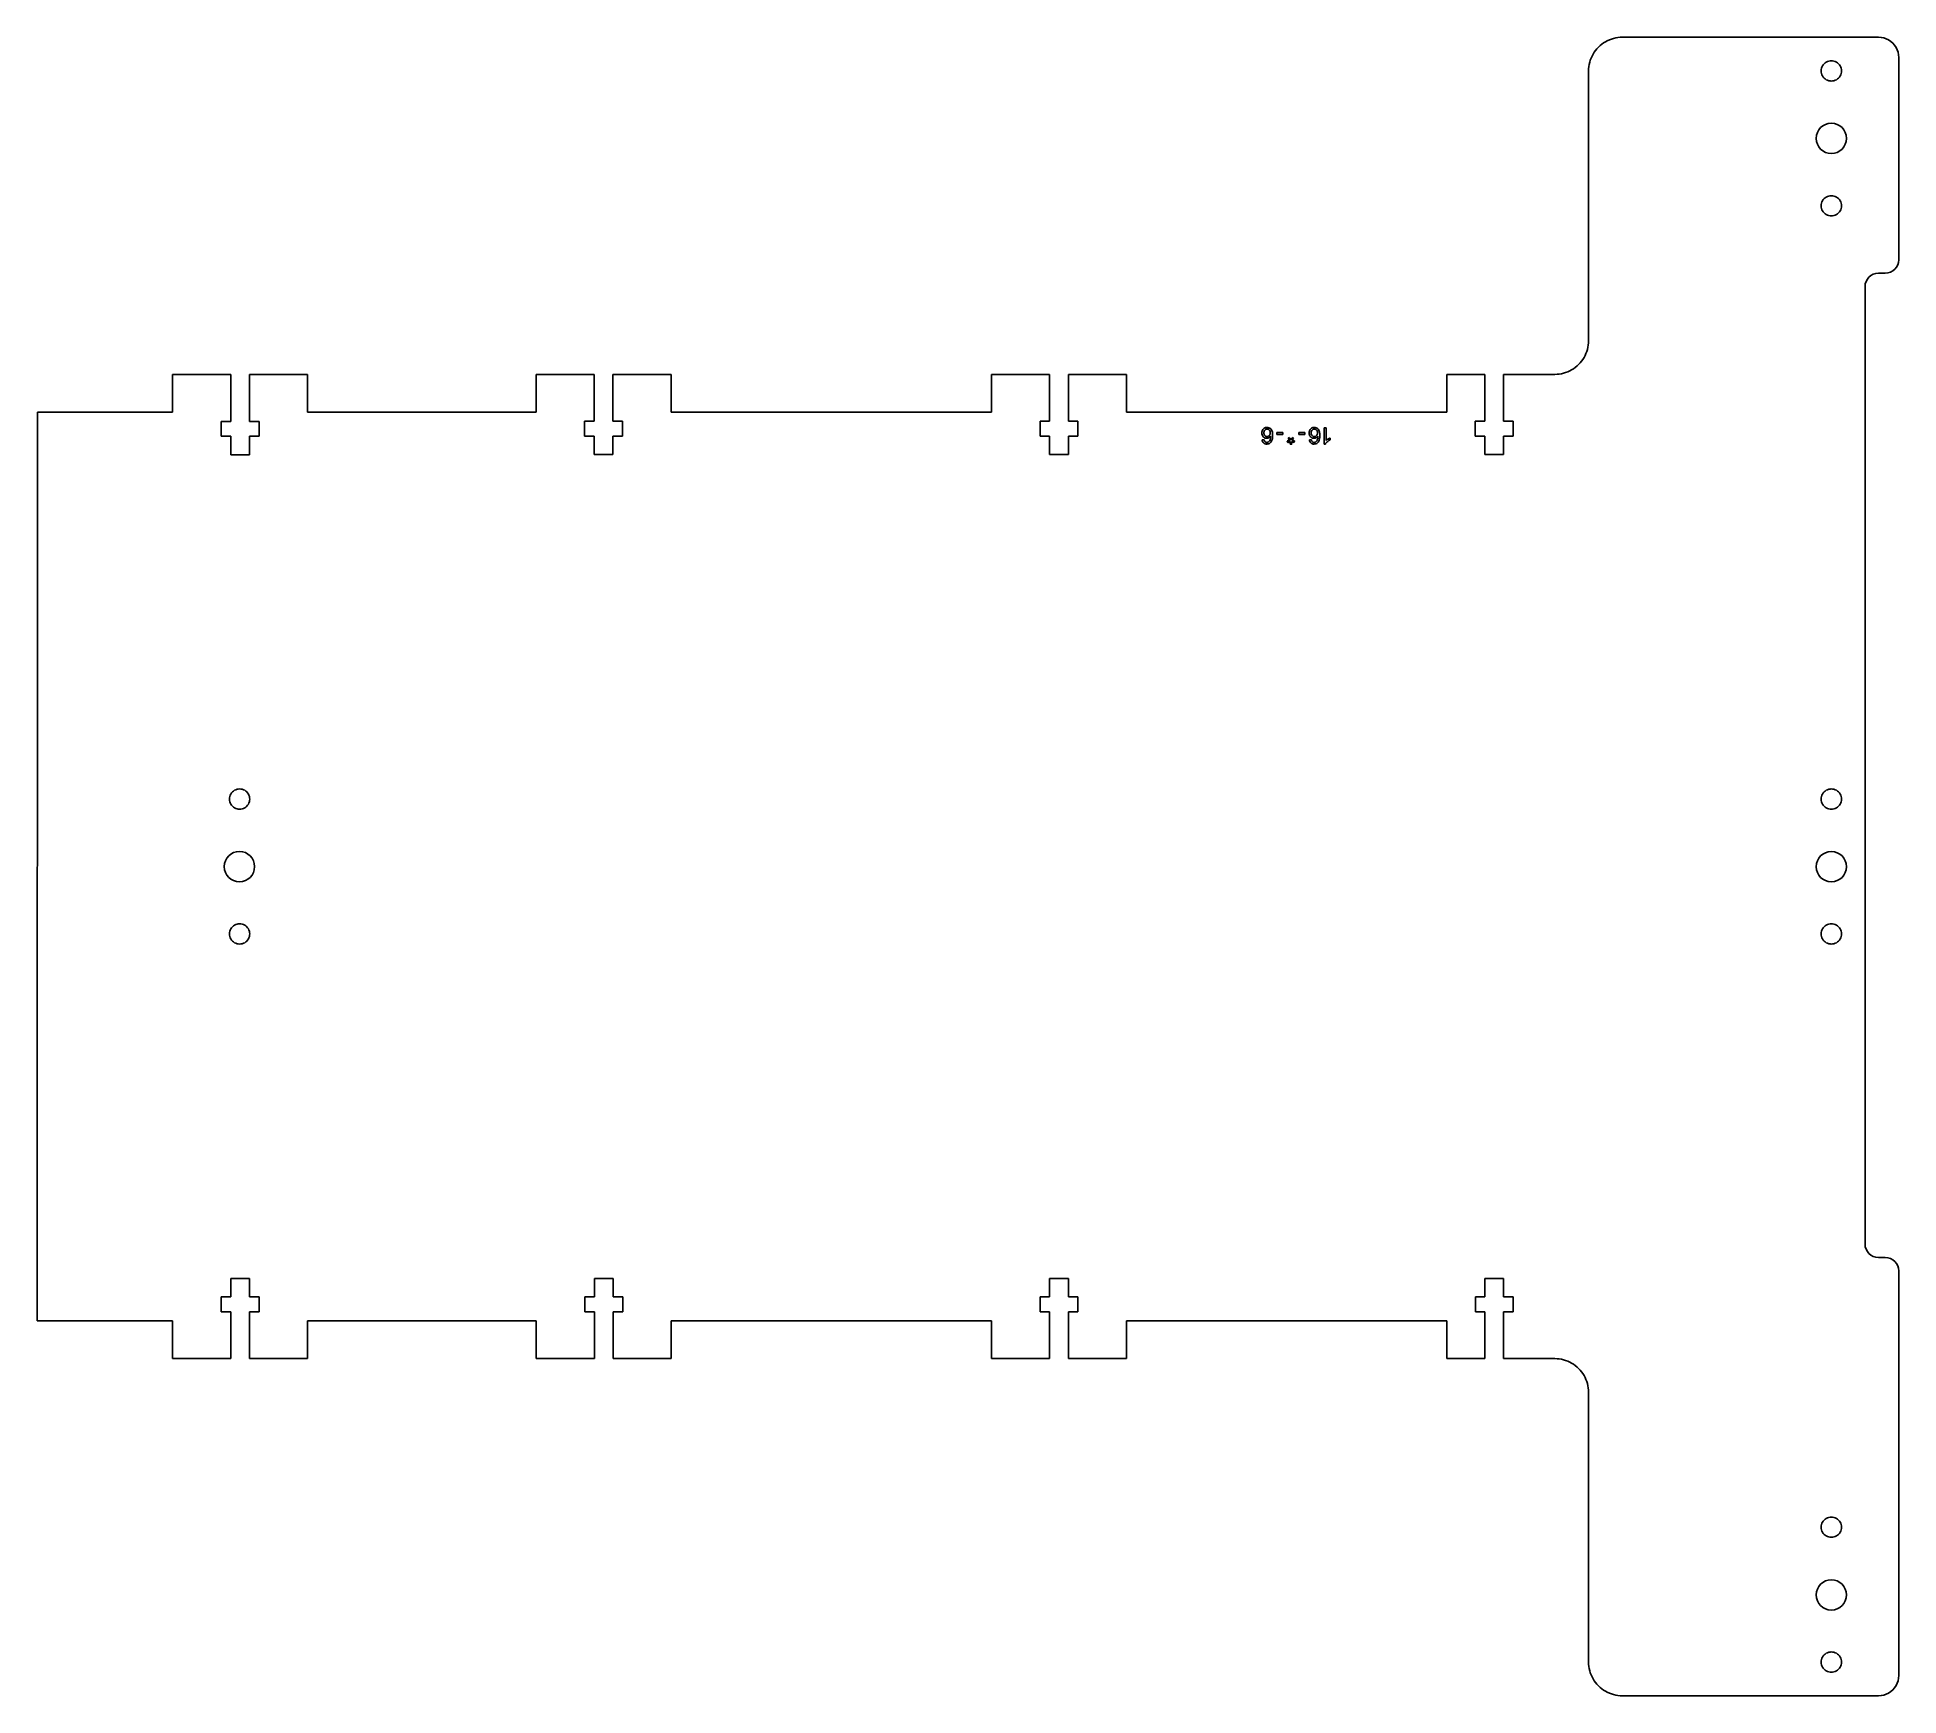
# Model space of a CAD drawing. Extents: x 390 to 666, y 289 to 535.
import ezdxf

# ---------------------------------------------------------------- set-up
doc = ezdxf.new("R2010")
doc.units = 0
doc.header["$MEASUREMENT"] = 0
doc.layers.get('0').update_dxf_attribs({"linetype": 'CONTINUOUS'})

msp = doc.modelspace()

# ---------------------------------------------------------------- linework, layer by layer
at = {"color": 7}
for p, q in [((662.86087, 535.124387), (624.86087, 535.124387)), ((619.86087, 530.124387), (619.86087, 490.124387)), ((665.86087, 502.124387), (665.86087, 532.124387)), ((663.86087, 500.124387), (662.86087, 500.124387)), ((660.86087, 356.149147), (660.86087, 498.124387)), ((418.532859, 485.12306), (409.916276, 485.12306)), ((409.916276, 485.12306), (409.916276, 479.522276)), ((418.532859, 478.158155), (418.532859, 485.12306)), ((429.916298, 485.122637), (421.333914, 485.122355)), ((421.333914, 485.122355), (421.333914, 478.157449)), ((429.916298, 479.522276), (429.916298, 485.122637)), ((472.416814, 485.124754), (463.834465, 485.124754)), ((463.834465, 485.124754), (463.834465, 479.522276)), ((472.416814, 478.159142), (472.416814, 485.124754)), ((483.834487, 485.124387), (475.217531, 485.124387)), ((475.217531, 485.124387), (475.217531, 478.159142)), ((483.834487, 479.522276), (483.834487, 485.124387)), ((539.946982, 485.124387), (531.348009, 485.124387)), ((531.348009, 485.124387), (531.348009, 479.522276)), ((539.946982, 478.159142), (539.946982, 485.124387)), ((551.347348, 485.124387), (542.74767, 485.124387)), ((542.74767, 485.124387), (542.74767, 478.159142)), ((551.347348, 479.522276), (551.347348, 485.124387)), ((604.477093, 485.124387), (598.860504, 485.124387)), ((598.860504, 485.124387), (598.860504, 479.522276)), ((604.477093, 478.159142), (604.477093, 485.124387)), ((614.86087, 485.124387), (607.277781, 485.124387)), ((607.277781, 485.124387), (607.277781, 478.159142)), ((389.866565, 479.522276), (389.847601, 344.748803)), ((409.916276, 479.522276), (389.866565, 479.522276)), ((417.133742, 475.958232), (417.133742, 478.158155)), ((417.133742, 478.158155), (418.532859, 478.158155)), ((421.333914, 478.157449), (422.734103, 478.157449)), ((422.734103, 478.157449), (422.734103, 475.957527)), ((463.834465, 479.522276), (429.916298, 479.522276)), ((471.016653, 475.958515), (471.016653, 478.159142)), ((471.016653, 478.159142), (472.416814, 478.159142)), ((475.217531, 478.159142), (476.617015, 478.159142)), ((476.617015, 478.159142), (476.617015, 475.958515)), ((531.348009, 479.522276), (483.834487, 479.522276)), ((538.547498, 475.958515), (538.547498, 478.159142)), ((538.547498, 478.159142), (539.946982, 478.159142)), ((542.74767, 478.159142), (544.147126, 478.159142)), ((544.147126, 478.159142), (544.147126, 475.958515)), ((598.860504, 479.522276), (551.347348, 479.522276)), ((603.077609, 475.958515), (603.077609, 478.159142)), ((603.077609, 478.159142), (604.477093, 478.159142)), ((607.277781, 478.159142), (608.67797, 478.159142)), ((608.67797, 478.159142), (608.67797, 475.958515)), ((418.532859, 475.958232), (417.133742, 475.958232)), ((418.532859, 473.214694), (418.532859, 475.958232)), ((422.734103, 475.957527), (421.333914, 475.957527)), ((421.333914, 475.957527), (421.333914, 473.214694)), ((472.416814, 475.958515), (471.016653, 475.958515)), ((472.416814, 473.216387), (472.416814, 475.958515)), ((476.617015, 475.958515), (475.217531, 475.958515)), ((475.217531, 475.958515), (475.217531, 473.216387)), ((539.946982, 475.958515), (538.547498, 475.958515)), ((539.946982, 473.216387), (539.946982, 475.958515)), ((544.147126, 475.958515), (542.74767, 475.958515)), ((542.74767, 475.958515), (542.74767, 473.216387)), ((604.477093, 475.958515), (603.077609, 475.958515)), ((604.477093, 473.216387), (604.477093, 475.958515)), ((608.67797, 475.958515), (607.277781, 475.958515)), ((607.277781, 475.958515), (607.277781, 473.216387)), ((421.333914, 473.214694), (418.532859, 473.214694)), ((475.217531, 473.216387), (472.416814, 473.216387)), ((542.74767, 473.216387), (539.946982, 473.216387)), ((607.277781, 473.216387), (604.477093, 473.216387)), ((662.86087, 354.149147), (663.86087, 354.149147)), ((418.532859, 348.312847), (418.532859, 351.056385)), ((418.532859, 351.056385), (421.333914, 351.056385)), ((421.333914, 351.056385), (421.333914, 348.313552)), ((472.451415, 348.312847), (472.451415, 351.056385)), ((472.451415, 351.056385), (475.25247, 351.056385)), ((475.25247, 351.056385), (475.25247, 348.313552)), ((539.946982, 348.314314), (539.946982, 351.05647)), ((539.946982, 351.05647), (542.747698, 351.05647)), ((542.747698, 351.05647), (542.747698, 348.314314)), ((604.477798, 348.314314), (604.477798, 351.05647)), ((604.477798, 351.05647), (607.278487, 351.05647)), ((607.278487, 351.05647), (607.278487, 348.314314)), ((665.86087, 292.149147), (665.86087, 352.149147)), ((417.133742, 346.112924), (417.133742, 348.312847)), ((417.133742, 348.312847), (418.532859, 348.312847)), ((421.333914, 348.313552), (422.734103, 348.313552)), ((422.734103, 348.313552), (422.734103, 346.11363)), ((471.052298, 346.112924), (471.052298, 348.312847)), ((471.052298, 348.312847), (472.451415, 348.312847)), ((475.25247, 348.313552), (476.652659, 348.313552)), ((476.652659, 348.313552), (476.652659, 346.11363)), ((538.547526, 346.113686), (538.547526, 348.314314)), ((538.547526, 348.314314), (539.946982, 348.314314)), ((542.747698, 348.314314), (544.147154, 348.314314)), ((544.147154, 348.314314), (544.147154, 346.113686)), ((603.078343, 346.113686), (603.078343, 348.314314)), ((603.078343, 348.314314), (604.477798, 348.314314)), ((607.278487, 348.314314), (608.678676, 348.314314)), ((608.678676, 348.314314), (608.678676, 346.113686)), ((418.532859, 346.112924), (417.133742, 346.112924)), ((418.532859, 339.148019), (418.532859, 346.112924)), ((422.734103, 346.11363), (421.333914, 346.11363)), ((421.333914, 346.11363), (421.333914, 339.148724)), ((472.451415, 346.112924), (471.052298, 346.112924)), ((472.451415, 339.148019), (472.451415, 346.112924)), ((476.652659, 346.11363), (475.25247, 346.11363)), ((475.25247, 346.11363), (475.25247, 339.148724)), ((539.946982, 346.113686), (538.547526, 346.113686)), ((539.946982, 339.149147), (539.946982, 346.113686)), ((544.147154, 346.113686), (542.747698, 346.113686)), ((542.747698, 346.113686), (542.747698, 339.149147)), ((604.477798, 346.113686), (603.078343, 346.113686)), ((604.477798, 339.149147), (604.477798, 346.113686)), ((608.678676, 346.113686), (607.278487, 346.113686)), ((607.278487, 346.113686), (607.278487, 339.149147)), ((389.847601, 344.748803), (409.916276, 344.748803)), ((409.916276, 344.748803), (409.916276, 339.148019)), ((429.916298, 339.148442), (429.916298, 344.748803)), ((429.916298, 344.748803), (463.834832, 344.748803)), ((463.834832, 344.748803), (463.834832, 339.148019)), ((483.834854, 339.148442), (483.834854, 344.748803)), ((483.834854, 344.748803), (531.348009, 344.748803)), ((531.348009, 344.748803), (531.348009, 339.149147)), ((551.347348, 339.149147), (551.347348, 344.748803)), ((551.347348, 344.748803), (598.86087, 344.748803)), ((598.86087, 344.748803), (598.86087, 339.149147)), ((409.916276, 339.148019), (418.532859, 339.148019)), ((421.333914, 339.148724), (429.916298, 339.148442)), ((463.834832, 339.148019), (472.451415, 339.148019)), ((475.25247, 339.148724), (483.834854, 339.148442)), ((531.348009, 339.149147), (539.946982, 339.149147)), ((542.747698, 339.149147), (551.347348, 339.149147)), ((598.86087, 339.149147), (604.477798, 339.149147)), ((607.278487, 339.149147), (614.86087, 339.149147)), ((619.86087, 334.149147), (619.86087, 294.149147)), ((624.86087, 289.149147), (662.86087, 289.149147))]:
    msp.add_line(p, q, dxfattribs=at)
at = {"color": 3}
for p, q in [((571.42637, 476.434162), (571.43005, 476.523332)), ((571.434907, 476.29932), (571.42637, 476.434162)), ((571.43005, 476.523332), (571.441332, 476.609969)), ((571.460276, 476.175338), (571.434907, 476.29932)), ((571.441332, 476.609969), (571.460578, 476.694252)), ((571.502116, 476.062216), (571.460276, 476.175338)), ((571.460578, 476.694252), (571.48815, 476.776364)), ((571.464077, 475.393438), (571.758195, 475.416062)), ((571.485374, 475.285293), (571.464077, 475.393438)), ((571.517712, 475.187103), (571.485374, 475.285293)), ((571.48815, 476.776364), (571.524409, 476.856485)), ((571.560065, 475.959954), (571.502116, 476.062216)), ((571.561272, 475.098868), (571.517712, 475.187103)), ((571.524409, 476.856485), (571.566008, 476.93018)), ((571.633761, 475.868551), (571.560065, 475.959954)), ((571.616234, 475.020587), (571.561272, 475.098868)), ((571.566008, 476.93018), (571.613761, 476.997179)), ((571.613761, 476.997179), (571.667486, 477.057118)), ((571.68278, 474.952262), (571.616234, 475.020587)), ((571.722509, 475.789335), (571.633761, 475.868551)), ((571.667486, 477.057118), (571.727003, 477.109637)), ((571.761091, 474.893408), (571.68278, 474.952262)), ((571.817049, 475.728038), (571.722509, 475.789335)), ((571.727003, 477.109637), (571.792132, 477.154373)), ((571.73723, 476.549215), (571.7318, 476.449245)), ((571.7318, 476.449245), (571.736837, 476.35377)), ((571.736837, 476.35377), (571.752192, 476.26644)), ((571.753519, 476.640859), (571.73723, 476.549215)), ((571.752192, 476.26644), (571.778225, 476.187254)), ((571.780669, 476.723996), (571.753519, 476.640859)), ((571.758195, 475.416062), (571.775389, 475.351417)), ((571.846822, 474.847948), (571.761091, 474.893408)), ((571.775389, 475.351417), (571.795299, 475.293468)), ((571.778225, 476.187254), (571.815299, 476.116213)), ((571.818678, 476.798446), (571.780669, 476.723996)), ((571.792132, 477.154373), (571.862237, 477.191417)), ((571.795299, 475.293468), (571.817923, 475.242578)), ((571.815299, 476.116213), (571.863776, 476.053317)), ((571.917742, 475.684479), (571.817049, 475.728038)), ((571.817923, 475.242578), (571.843263, 475.199109)), ((571.867546, 476.864026), (571.818678, 476.798446)), ((571.843263, 475.199109), (571.871317, 475.163423)), ((571.940156, 474.8157), (571.846822, 474.847948)), ((571.862237, 477.191417), (571.936687, 477.220859)), ((571.863776, 476.053317), (571.918949, 476.002216)), ((571.923685, 476.918808), (571.867546, 476.864026)), ((571.871317, 475.163423), (571.921121, 475.118234)), ((572.024952, 475.658476), (571.917742, 475.684479)), ((571.918949, 476.002216), (571.980276, 475.962156)), ((571.921121, 475.118234), (571.975631, 475.082458)), ((571.983625, 476.9611), (571.923685, 476.918808)), ((571.936687, 477.220859), (572.015299, 477.242337)), ((572.041272, 474.796485), (571.940156, 474.8157)), ((571.975631, 475.082458), (572.035027, 475.056455)), ((571.980276, 475.962156), (572.047577, 475.933317)), ((572.047546, 476.991085), (571.983625, 476.9611)), ((572.015299, 477.242337), (572.097893, 477.255489)), ((572.13904, 475.649848), (572.024952, 475.658476)), ((572.035027, 475.056455), (572.099492, 475.040587)), ((572.150352, 474.79012), (572.041272, 474.796485)), ((572.115631, 477.008943), (572.047546, 476.991085)), ((572.047577, 475.933317), (572.120669, 475.915881)), ((572.097893, 477.255489), (572.184288, 477.259954)), ((572.099492, 475.040587), (572.169205, 475.035218)), ((572.188059, 477.014856), (572.115631, 477.008943)), ((572.120669, 475.915881), (572.199371, 475.910029)), ((572.20643, 475.653016), (572.13904, 475.649848)), ((572.297863, 474.801372), (572.150352, 474.79012)), ((572.169205, 475.035218), (572.224439, 475.038385)), ((572.184288, 477.259954), (572.325948, 477.249094)), ((572.241453, 477.011749), (572.188059, 477.014856)), ((572.199371, 475.910029), (572.278135, 475.915519)), ((572.272735, 475.662518), (572.20643, 475.653016)), ((572.224439, 475.038385), (572.277139, 475.047887)), ((572.293037, 477.002669), (572.241453, 477.011749)), ((572.337773, 475.678355), (572.272735, 475.662518)), ((572.277139, 475.047887), (572.327486, 475.063725)), ((572.278135, 475.915519), (572.351649, 475.932231)), ((572.34281, 476.987978), (572.293037, 477.002669)), ((572.432705, 474.834886), (572.297863, 474.801372)), ((572.325948, 477.249094), (572.456928, 477.216515)), ((572.327486, 475.063725), (572.375661, 475.085897)), ((572.401362, 475.700527), (572.337773, 475.678355)), ((572.390774, 476.968038), (572.34281, 476.987978)), ((572.351649, 475.932231), (572.420095, 475.960527)), ((572.375661, 475.085897), (572.421845, 475.114403)), ((572.436928, 476.943212), (572.390774, 476.968038)), ((572.463323, 475.729034), (572.401362, 475.700527)), ((572.420095, 475.960527), (572.483655, 476.000768)), ((572.421845, 475.114403), (572.474304, 475.158777)), ((572.554877, 474.890301), (572.432705, 474.834886)), ((572.480367, 476.909275), (572.436928, 476.943212)), ((572.456928, 477.216515), (572.577411, 477.162216)), ((572.524801, 475.764268), (572.463323, 475.729034)), ((572.474304, 475.158777), (572.522961, 475.210572)), ((572.520186, 476.870814), (572.480367, 476.909275)), ((572.483655, 476.000768), (572.542509, 476.053317)), ((572.556385, 476.827827), (572.520186, 476.870814)), ((572.522961, 475.210572), (572.567637, 475.269969)), ((572.582297, 475.806379), (572.524801, 475.764268)), ((572.542509, 476.053317), (572.59177, 476.115369)), ((572.664379, 474.967254), (572.554877, 474.890301)), ((572.588964, 476.780316), (572.556385, 476.827827)), ((572.567637, 475.269969), (572.60815, 475.337148)), ((572.577411, 477.162216), (572.687577, 477.086198)), ((572.63545, 475.855007), (572.582297, 475.806379)), ((572.617923, 476.72828), (572.588964, 476.780316)), ((572.59177, 476.115369), (572.630714, 476.184117)), ((572.60815, 475.337148), (572.644319, 475.412292)), ((572.641966, 476.671266), (572.617923, 476.72828)), ((572.630714, 476.184117), (572.658979, 476.259924)), ((572.683896, 475.909788), (572.63545, 475.855007)), ((572.660035, 476.613348), (572.641966, 476.671266)), ((572.644319, 475.412292), (572.672856, 475.496394)), ((572.658979, 476.259924), (572.676204, 476.343151)), ((572.672494, 476.554524), (572.660035, 476.613348)), ((572.761212, 475.065384), (572.664379, 474.967254)), ((572.679703, 476.494795), (572.672494, 476.554524)), ((572.672856, 475.496394), (572.695239, 475.594614)), ((572.676204, 476.343151), (572.682026, 476.434162)), ((572.682026, 476.434162), (572.679703, 476.494795)), ((572.727275, 475.970361), (572.683896, 475.909788)), ((572.687577, 477.086198), (572.787607, 476.988461)), ((572.695239, 475.594614), (572.711649, 475.70659)), ((572.711649, 475.70659), (572.722267, 475.83196)), ((572.722267, 475.83196), (572.727275, 475.970361)), ((572.854877, 475.209305), (572.761212, 475.065384)), ((572.787607, 476.988461), (572.871287, 476.865414)), ((572.927727, 475.383272), (572.854877, 475.209305)), ((572.871287, 476.865414), (572.936687, 476.713589)), ((572.979764, 475.587465), (572.927727, 475.383272)), ((572.936687, 476.713589), (572.983625, 476.533167)), ((573.010985, 475.822065), (572.979764, 475.587465)), ((572.983625, 476.533167), (573.01192, 476.324328)), ((573.021392, 476.087254), (573.010985, 475.822065)), ((573.01192, 476.324328), (573.021392, 476.087254)), ((573.646392, 476.196605), (573.646392, 476.494494)), ((573.646392, 476.494494), (574.558911, 476.494494)), ((574.558911, 476.196605), (573.646392, 476.196605)), ((574.558911, 476.494494), (574.558911, 476.196605)), ((575.183911, 475.242608), (575.265751, 475.267948)), ((575.259326, 475.008823), (575.183911, 475.242608)), ((575.345329, 475.038687), (575.259326, 475.008823)), ((575.265751, 475.267948), (575.348135, 475.289667)), ((575.312116, 475.646078), (575.508195, 475.785595)), ((575.381347, 475.561402), (575.312116, 475.646078)), ((575.426988, 475.069456), (575.345329, 475.038687)), ((575.348135, 475.289667), (575.430699, 475.307767)), ((575.444243, 475.488129), (575.381347, 475.561402)), ((575.504485, 475.10113), (575.426988, 475.069456)), ((575.430699, 475.307767), (575.513082, 475.322246)), ((575.500804, 475.425897), (575.444243, 475.488129)), ((575.551031, 475.374343), (575.500804, 475.425897)), ((575.577999, 475.133709), (575.504485, 475.10113)), ((575.508195, 475.785595), (575.546204, 475.731357)), ((575.513082, 475.322246), (575.594922, 475.333106)), ((575.546204, 475.731357), (575.587833, 475.66843)), ((575.594922, 475.333106), (575.551031, 475.374343)), ((575.647712, 475.167194), (575.577999, 475.133709)), ((575.587833, 475.66843), (575.633082, 475.597179)), ((575.610005, 474.759954), (575.611754, 474.826922)), ((575.847561, 474.759954), (575.610005, 474.759954)), ((575.611754, 474.826922), (575.616762, 474.90113)), ((575.616762, 474.90113), (575.624665, 474.982578)), ((575.624665, 474.982578), (575.635103, 475.071266)), ((575.633082, 475.597179), (575.681951, 475.517963)), ((575.635103, 475.071266), (575.647712, 475.167194)), ((575.681951, 475.517963), (575.734439, 475.431145)), ((575.734439, 475.431145), (575.781015, 475.519411)), ((575.781015, 475.519411), (575.825601, 475.598808)), ((575.868436, 475.139139), (575.813625, 475.167194)), ((575.813625, 475.167194), (575.825842, 475.056786)), ((575.825601, 475.598808), (575.868014, 475.669516)), ((575.825842, 475.056786), (575.835344, 474.960859)), ((575.835344, 474.960859), (575.842132, 474.879411)), ((575.842132, 474.879411), (575.846204, 474.812443)), ((575.846204, 474.812443), (575.847561, 474.759954)), ((575.904454, 475.371085), (575.866415, 475.333106)), ((575.866415, 475.333106), (575.949643, 475.318627)), ((575.868014, 475.669516), (575.908074, 475.731719)), ((575.933564, 475.109275), (575.868436, 475.139139)), ((575.950819, 475.421553), (575.904454, 475.371085)), ((575.908074, 475.731719), (575.945601, 475.785595)), ((576.009371, 475.077601), (575.933564, 475.109275)), ((575.945601, 475.785595), (576.141679, 475.646078)), ((575.949643, 475.318627), (576.031785, 475.302337)), ((576.005691, 475.484328), (575.950819, 475.421553)), ((576.069251, 475.55923), (576.005691, 475.484328)), ((576.096219, 475.044117), (576.009371, 475.077601)), ((576.031785, 475.302337), (576.112659, 475.284237)), ((576.141679, 475.646078), (576.069251, 475.55923)), ((576.194469, 475.008823), (576.096219, 475.044117)), ((576.112659, 475.284237), (576.192086, 475.264328)), ((576.192086, 475.264328), (576.269884, 475.242608)), ((576.269884, 475.242608), (576.194469, 475.008823)), ((576.894884, 476.196605), (576.894884, 476.494494)), ((576.894884, 476.494494), (577.807403, 476.494494)), ((577.807403, 476.196605), (576.894884, 476.196605)), ((577.807403, 476.494494), (577.807403, 476.196605)), ((578.432403, 476.434162), (578.436083, 476.523332)), ((578.44094, 476.29932), (578.432403, 476.434162)), ((578.436083, 476.523332), (578.447365, 476.609969)), ((578.46631, 476.175338), (578.44094, 476.29932)), ((578.447365, 476.609969), (578.466611, 476.694252)), ((578.50815, 476.062216), (578.46631, 476.175338)), ((578.466611, 476.694252), (578.494183, 476.776364)), ((578.47011, 475.393438), (578.764228, 475.416062)), ((578.491408, 475.285293), (578.47011, 475.393438)), ((578.523745, 475.187103), (578.491408, 475.285293)), ((578.494183, 476.776364), (578.530442, 476.856485)), ((578.566098, 475.959954), (578.50815, 476.062216)), ((578.567305, 475.098868), (578.523745, 475.187103)), ((578.530442, 476.856485), (578.572041, 476.93018)), ((578.639794, 475.868551), (578.566098, 475.959954)), ((578.622267, 475.020587), (578.567305, 475.098868)), ((578.572041, 476.93018), (578.619794, 476.997179)), ((578.619794, 476.997179), (578.673519, 477.057118)), ((578.688813, 474.952262), (578.622267, 475.020587)), ((578.728542, 475.789335), (578.639794, 475.868551)), ((578.673519, 477.057118), (578.733037, 477.109637)), ((578.767124, 474.893408), (578.688813, 474.952262)), ((578.823082, 475.728038), (578.728542, 475.789335)), ((578.733037, 477.109637), (578.798165, 477.154373)), ((578.743263, 476.549215), (578.737833, 476.449245)), ((578.737833, 476.449245), (578.742871, 476.35377)), ((578.742871, 476.35377), (578.758225, 476.26644)), ((578.759552, 476.640859), (578.743263, 476.549215)), ((578.758225, 476.26644), (578.784258, 476.187254)), ((578.786702, 476.723996), (578.759552, 476.640859)), ((578.764228, 475.416062), (578.781423, 475.351417)), ((578.852856, 474.847948), (578.767124, 474.893408)), ((578.781423, 475.351417), (578.801332, 475.293468)), ((578.784258, 476.187254), (578.821332, 476.116213)), ((578.824711, 476.798446), (578.786702, 476.723996)), ((578.798165, 477.154373), (578.86827, 477.191417)), ((578.801332, 475.293468), (578.823957, 475.242578)), ((578.821332, 476.116213), (578.869809, 476.053317)), ((578.923776, 475.684479), (578.823082, 475.728038)), ((578.823957, 475.242578), (578.849296, 475.199109)), ((578.87358, 476.864026), (578.824711, 476.798446)), ((578.849296, 475.199109), (578.87735, 475.163423)), ((578.946189, 474.8157), (578.852856, 474.847948)), ((578.86827, 477.191417), (578.94272, 477.220859)), ((578.869809, 476.053317), (578.924982, 476.002216)), ((578.929718, 476.918808), (578.87358, 476.864026)), ((578.87735, 475.163423), (578.927154, 475.118234)), ((579.030985, 475.658476), (578.923776, 475.684479)), ((578.924982, 476.002216), (578.98631, 475.962156)), ((578.927154, 475.118234), (578.981664, 475.082458)), ((578.989658, 476.9611), (578.929718, 476.918808)), ((578.94272, 477.220859), (579.021332, 477.242337)), ((579.047305, 474.796485), (578.946189, 474.8157)), ((578.981664, 475.082458), (579.041061, 475.056455)), ((578.98631, 475.962156), (579.05361, 475.933317)), ((579.05358, 476.991085), (578.989658, 476.9611)), ((579.021332, 477.242337), (579.103926, 477.255489)), ((579.145073, 475.649848), (579.030985, 475.658476)), ((579.041061, 475.056455), (579.105525, 475.040587)), ((579.156385, 474.79012), (579.047305, 474.796485)), ((579.121664, 477.008943), (579.05358, 476.991085)), ((579.05361, 475.933317), (579.126702, 475.915881)), ((579.103926, 477.255489), (579.190322, 477.259954)), ((579.105525, 475.040587), (579.175239, 475.035218)), ((579.194092, 477.014856), (579.121664, 477.008943)), ((579.126702, 475.915881), (579.205405, 475.910029)), ((579.212463, 475.653016), (579.145073, 475.649848)), ((579.303896, 474.801372), (579.156385, 474.79012)), ((579.175239, 475.035218), (579.230472, 475.038385)), ((579.190322, 477.259954), (579.331981, 477.249094)), ((579.247486, 477.011749), (579.194092, 477.014856)), ((579.205405, 475.910029), (579.284168, 475.915519)), ((579.278768, 475.662518), (579.212463, 475.653016)), ((579.230472, 475.038385), (579.283172, 475.047887)), ((579.29907, 477.002669), (579.247486, 477.011749)), ((579.343806, 475.678355), (579.278768, 475.662518)), ((579.283172, 475.047887), (579.333519, 475.063725)), ((579.284168, 475.915519), (579.357682, 475.932231)), ((579.348843, 476.987978), (579.29907, 477.002669)), ((579.438738, 474.834886), (579.303896, 474.801372)), ((579.331981, 477.249094), (579.462961, 477.216515)), ((579.333519, 475.063725), (579.381694, 475.085897)), ((579.407396, 475.700527), (579.343806, 475.678355)), ((579.396807, 476.968038), (579.348843, 476.987978)), ((579.357682, 475.932231), (579.426129, 475.960527)), ((579.381694, 475.085897), (579.427878, 475.114403)), ((579.442961, 476.943212), (579.396807, 476.968038)), ((579.469356, 475.729034), (579.407396, 475.700527)), ((579.426129, 475.960527), (579.489688, 476.000768)), ((579.427878, 475.114403), (579.480337, 475.158777)), ((579.56091, 474.890301), (579.438738, 474.834886)), ((579.4864, 476.909275), (579.442961, 476.943212)), ((579.462961, 477.216515), (579.583444, 477.162216)), ((579.530834, 475.764268), (579.469356, 475.729034)), ((579.480337, 475.158777), (579.528994, 475.210572)), ((579.526219, 476.870814), (579.4864, 476.909275)), ((579.489688, 476.000768), (579.548542, 476.053317)), ((579.562418, 476.827827), (579.526219, 476.870814)), ((579.528994, 475.210572), (579.57367, 475.269969)), ((579.588331, 475.806379), (579.530834, 475.764268)), ((579.548542, 476.053317), (579.597803, 476.115369)), ((579.670412, 474.967254), (579.56091, 474.890301)), ((579.594997, 476.780316), (579.562418, 476.827827)), ((579.57367, 475.269969), (579.614183, 475.337148)), ((579.583444, 477.162216), (579.69361, 477.086198)), ((579.641483, 475.855007), (579.588331, 475.806379)), ((579.623957, 476.72828), (579.594997, 476.780316)), ((579.597803, 476.115369), (579.636747, 476.184117)), ((579.614183, 475.337148), (579.650352, 475.412292)), ((579.647999, 476.671266), (579.623957, 476.72828)), ((579.636747, 476.184117), (579.665012, 476.259924)), ((579.689929, 475.909788), (579.641483, 475.855007)), ((579.666068, 476.613348), (579.647999, 476.671266)), ((579.650352, 475.412292), (579.678889, 475.496394)), ((579.665012, 476.259924), (579.682237, 476.343151)), ((579.678527, 476.554524), (579.666068, 476.613348)), ((579.767245, 475.065384), (579.670412, 474.967254)), ((579.685736, 476.494795), (579.678527, 476.554524)), ((579.678889, 475.496394), (579.701272, 475.594614)), ((579.682237, 476.343151), (579.688059, 476.434162)), ((579.688059, 476.434162), (579.685736, 476.494795)), ((579.733308, 475.970361), (579.689929, 475.909788)), ((579.69361, 477.086198), (579.79364, 476.988461)), ((579.701272, 475.594614), (579.717682, 475.70659)), ((579.717682, 475.70659), (579.7283, 475.83196)), ((579.7283, 475.83196), (579.733308, 475.970361)), ((579.86091, 475.209305), (579.767245, 475.065384)), ((579.79364, 476.988461), (579.87732, 476.865414)), ((579.933761, 475.383272), (579.86091, 475.209305)), ((579.87732, 476.865414), (579.94272, 476.713589)), ((579.985797, 475.587465), (579.933761, 475.383272)), ((579.94272, 476.713589), (579.989658, 476.533167)), ((580.017018, 475.822065), (579.985797, 475.587465)), ((579.989658, 476.533167), (580.017954, 476.324328)), ((580.027426, 476.087254), (580.017018, 475.822065)), ((580.017954, 476.324328), (580.027426, 476.087254)), ((580.652426, 477.218476), (580.950314, 477.218476)), ((580.652426, 474.79012), (580.652426, 477.218476)), ((580.844733, 474.79012), (580.652426, 474.79012)), ((580.88051, 474.85389), (580.844733, 474.79012)), ((580.924613, 474.918385), (580.88051, 474.85389)), ((580.977222, 474.983423), (580.924613, 474.918385)), ((580.950314, 477.218476), (580.950314, 475.325565)), ((580.950314, 475.325565), (580.994175, 475.366289)), ((581.038519, 475.048823), (580.977222, 474.983423)), ((580.994175, 475.366289), (581.04419, 475.407013)), ((581.108685, 475.114403), (581.038519, 475.048823)), ((581.04419, 475.407013), (581.100178, 475.447737)), ((581.100178, 475.447737), (581.161958, 475.488461)), ((581.185638, 475.180014), (581.108685, 475.114403)), ((581.161958, 475.488461), (581.229349, 475.529185)), ((581.267297, 475.2411), (581.185638, 475.180014)), ((581.229349, 475.529185), (581.296287, 475.568068)), ((581.353843, 475.297661), (581.267297, 475.2411)), ((581.296287, 475.568068), (581.361234, 475.603151)), ((581.445457, 475.349697), (581.353843, 475.297661)), ((581.361234, 475.603151), (581.424009, 475.634252)), ((581.424009, 475.634252), (581.484432, 475.661191)), ((581.54232, 475.397209), (581.445457, 475.349697)), ((581.484432, 475.661191), (581.54232, 475.683785)), ((581.54232, 475.683785), (581.54232, 475.397209))]:
    msp.add_line(p, q, dxfattribs=at)
for centre in [(655.86087, 520.126468), (419.830801, 412.120515), (655.86087, 412.109905), (655.86087, 304.105111)]:
    msp.add_circle(centre, 2.25)
at = {"color": 7}
for centre, start, end in [((662.86087, 498.124387), 90, 180), ((663.86087, 502.124387), 270, 0), ((662.86087, 356.149147), 180, 270), ((663.86087, 352.149147), 0, 90)]:
    msp.add_arc(centre, 2, start, end, dxfattribs=at)
for points in [[(622.36087, 534.454514), (621.604467, 534.018906), (620.96635, 533.380789), (620.530743, 532.624387)], [(624.86087, 535.124387), (623.988002, 535.125341), (623.116318, 534.891774), (622.36087, 534.454514)], [(664.36087, 534.722463), (663.907601, 534.984819), (663.38459, 535.124959), (662.86087, 535.124387)], [(665.458946, 533.624387), (665.197581, 534.078228), (664.814711, 534.461099), (664.36087, 534.722463)], [(665.86087, 532.124387), (665.861442, 532.648108), (665.721302, 533.171118), (665.458946, 533.624387)], [(620.530743, 532.624387), (620.093483, 531.868939), (619.859916, 530.997254), (619.86087, 530.124387)], [(619.86087, 490.124387), (619.861823, 489.25152), (619.628256, 488.379836), (619.190997, 487.624387)], [(617.36087, 485.79426), (616.605421, 485.357001), (615.733737, 485.123433), (614.86087, 485.124387)], [(619.190997, 487.624387), (618.755389, 486.867985), (618.117272, 486.229868), (617.36087, 485.79426)], [(614.86087, 339.149147), (615.733737, 339.150101), (616.605421, 338.916534), (617.36087, 338.479274)], [(617.36087, 338.479274), (618.117272, 338.043666), (618.755389, 337.405549), (619.190997, 336.649147)], [(619.190997, 336.649147), (619.628256, 335.893699), (619.861823, 335.022014), (619.86087, 334.149147)], [(619.86087, 294.149147), (619.859916, 293.27628), (620.093483, 292.404596), (620.530743, 291.649147)], [(620.530743, 291.649147), (620.96635, 290.892745), (621.604467, 290.254628), (622.36087, 289.81902)], [(622.36087, 289.81902), (623.116318, 289.381761), (623.988002, 289.148193), (624.86087, 289.149147)], [(664.36087, 289.551071), (664.814711, 289.812436), (665.197581, 290.195306), (665.458946, 290.649147)], [(665.458946, 290.649147), (665.721302, 291.102416), (665.861442, 291.625427), (665.86087, 292.149147)], [(662.86087, 289.149147), (663.38459, 289.148575), (663.907601, 289.288715), (664.36087, 289.551071)]]:
    msp.add_open_spline(points, degree=3, dxfattribs=at)
at = {"color": 0}
for points in [[(654.561831, 530.874387), (654.430654, 530.647753), (654.360583, 530.386247), (654.36087, 530.124387)], [(654.36087, 530.124387), (654.360583, 529.862527), (654.430654, 529.601022), (654.561831, 529.374387)], [(655.11087, 531.423425), (654.883949, 531.292743), (654.692514, 531.101308), (654.561831, 530.874387)], [(655.86087, 531.624387), (655.599009, 531.624673), (655.337504, 531.554603), (655.11087, 531.423425)], [(656.61087, 531.423425), (656.384235, 531.554603), (656.12273, 531.624673), (655.86087, 531.624387)], [(657.159908, 530.874387), (657.029225, 531.101308), (656.83779, 531.292743), (656.61087, 531.423425)], [(657.36087, 530.124387), (657.361156, 530.386247), (657.291086, 530.647753), (657.159908, 530.874387)], [(657.159908, 529.374387), (657.291086, 529.601022), (657.361156, 529.862527), (657.36087, 530.124387)], [(654.561831, 529.374387), (654.692514, 529.147466), (654.883949, 528.956031), (655.11087, 528.825349)], [(655.11087, 528.825349), (655.337504, 528.694171), (655.599009, 528.624101), (655.86087, 528.624387)], [(655.86087, 528.624387), (656.12273, 528.624101), (656.384235, 528.694171), (656.61087, 528.825349)], [(656.61087, 528.825349), (656.83779, 528.956031), (657.029225, 529.147466), (657.159908, 529.374387)], [(654.561831, 510.874387), (654.430654, 510.647753), (654.360583, 510.386247), (654.36087, 510.124387)], [(655.11087, 511.423425), (654.883949, 511.292743), (654.692514, 511.101308), (654.561831, 510.874387)], [(655.86087, 511.624387), (655.599009, 511.624673), (655.337504, 511.554603), (655.11087, 511.423425)], [(656.61087, 511.423425), (656.384235, 511.554603), (656.12273, 511.624673), (655.86087, 511.624387)], [(657.159908, 510.874387), (657.029225, 511.101308), (656.83779, 511.292743), (656.61087, 511.423425)], [(657.36087, 510.124387), (657.361156, 510.386247), (657.291086, 510.647753), (657.159908, 510.874387)], [(654.36087, 510.124387), (654.360583, 509.862527), (654.430654, 509.601022), (654.561831, 509.374387)], [(654.561831, 509.374387), (654.692514, 509.147466), (654.883949, 508.956031), (655.11087, 508.825349)], [(655.11087, 508.825349), (655.337504, 508.694171), (655.599009, 508.624101), (655.86087, 508.624387)], [(655.86087, 508.624387), (656.12273, 508.624101), (656.384235, 508.694171), (656.61087, 508.825349)], [(656.61087, 508.825349), (656.83779, 508.956031), (657.029225, 509.147466), (657.159908, 509.374387)], [(657.159908, 509.374387), (657.291086, 509.601022), (657.361156, 509.862527), (657.36087, 510.124387)], [(418.558045, 422.885681), (418.426867, 422.659046), (418.356797, 422.397541), (418.357083, 422.135681)], [(419.107083, 423.434719), (418.880162, 423.304036), (418.688727, 423.112601), (418.558045, 422.885681)], [(419.857083, 423.635681), (419.595223, 423.635967), (419.333718, 423.565897), (419.107083, 423.434719)], [(420.607083, 423.434719), (420.380449, 423.565897), (420.118943, 423.635967), (419.857083, 423.635681)], [(421.156121, 422.885681), (421.025439, 423.112601), (420.834004, 423.304036), (420.607083, 423.434719)], [(421.357083, 422.135681), (421.357369, 422.397541), (421.287299, 422.659046), (421.156121, 422.885681)], [(654.561831, 422.886767), (654.430654, 422.660133), (654.360583, 422.398627), (654.36087, 422.136767)], [(655.11087, 423.435805), (654.883949, 423.305123), (654.692514, 423.113688), (654.561831, 422.886767)], [(655.86087, 423.636767), (655.599009, 423.637053), (655.337504, 423.566983), (655.11087, 423.435805)], [(656.61087, 423.435805), (656.384235, 423.566983), (656.12273, 423.637053), (655.86087, 423.636767)], [(657.159908, 422.886767), (657.029225, 423.113688), (656.83779, 423.305123), (656.61087, 423.435805)], [(657.36087, 422.136767), (657.361156, 422.398627), (657.291086, 422.660133), (657.159908, 422.886767)], [(418.357083, 422.135681), (418.356797, 421.87382), (418.426867, 421.612315), (418.558045, 421.385681)], [(418.558045, 421.385681), (418.688727, 421.15876), (418.880162, 420.967325), (419.107083, 420.836643)], [(419.107083, 420.836643), (419.333718, 420.705465), (419.595223, 420.635395), (419.857083, 420.635681)], [(419.857083, 420.635681), (420.118943, 420.635395), (420.380449, 420.705465), (420.607083, 420.836643)], [(420.607083, 420.836643), (420.834004, 420.967325), (421.025439, 421.15876), (421.156121, 421.385681)], [(421.156121, 421.385681), (421.287299, 421.612315), (421.357369, 421.87382), (421.357083, 422.135681)], [(654.36087, 422.136767), (654.360583, 421.874907), (654.430654, 421.613402), (654.561831, 421.386767)], [(654.561831, 421.386767), (654.692514, 421.159846), (654.883949, 420.968411), (655.11087, 420.837729)], [(655.11087, 420.837729), (655.337504, 420.706551), (655.599009, 420.636481), (655.86087, 420.636767)], [(655.86087, 420.636767), (656.12273, 420.636481), (656.384235, 420.706551), (656.61087, 420.837729)], [(656.61087, 420.837729), (656.83779, 420.968411), (657.029225, 421.159846), (657.159908, 421.386767)], [(657.159908, 421.386767), (657.291086, 421.613402), (657.361156, 421.874907), (657.36087, 422.136767)], [(419.107083, 403.434719), (418.880162, 403.304036), (418.688727, 403.112601), (418.558045, 402.885681)], [(419.857083, 403.635681), (419.595223, 403.635967), (419.333718, 403.565897), (419.107083, 403.434719)], [(420.607083, 403.434719), (420.380449, 403.565897), (420.118943, 403.635967), (419.857083, 403.635681)], [(421.156121, 402.885681), (421.025439, 403.112601), (420.834004, 403.304036), (420.607083, 403.434719)], [(655.11087, 403.435805), (654.883949, 403.305123), (654.692514, 403.113688), (654.561831, 402.886767)], [(655.86087, 403.636767), (655.599009, 403.637053), (655.337504, 403.566983), (655.11087, 403.435805)], [(656.61087, 403.435805), (656.384235, 403.566983), (656.12273, 403.637053), (655.86087, 403.636767)], [(657.159908, 402.886767), (657.029225, 403.113688), (656.83779, 403.305123), (656.61087, 403.435805)], [(418.558045, 402.885681), (418.426867, 402.659046), (418.356797, 402.397541), (418.357083, 402.135681)], [(418.357083, 402.135681), (418.356797, 401.87382), (418.426867, 401.612315), (418.558045, 401.385681)], [(418.558045, 401.385681), (418.688727, 401.15876), (418.880162, 400.967325), (419.107083, 400.836643)], [(419.107083, 400.836643), (419.333718, 400.705465), (419.595223, 400.635395), (419.857083, 400.635681)], [(419.857083, 400.635681), (420.118943, 400.635395), (420.380449, 400.705465), (420.607083, 400.836643)], [(420.607083, 400.836643), (420.834004, 400.967325), (421.025439, 401.15876), (421.156121, 401.385681)], [(421.357083, 402.135681), (421.357369, 402.397541), (421.287299, 402.659046), (421.156121, 402.885681)], [(421.156121, 401.385681), (421.287299, 401.612315), (421.357369, 401.87382), (421.357083, 402.135681)], [(654.561831, 402.886767), (654.430654, 402.660133), (654.360583, 402.398627), (654.36087, 402.136767)], [(654.36087, 402.136767), (654.360583, 401.874907), (654.430654, 401.613402), (654.561831, 401.386767)], [(654.561831, 401.386767), (654.692514, 401.159846), (654.883949, 400.968411), (655.11087, 400.837729)], [(655.11087, 400.837729), (655.337504, 400.706551), (655.599009, 400.636481), (655.86087, 400.636767)], [(655.86087, 400.636767), (656.12273, 400.636481), (656.384235, 400.706551), (656.61087, 400.837729)], [(656.61087, 400.837729), (656.83779, 400.968411), (657.029225, 401.159846), (657.159908, 401.386767)], [(657.36087, 402.136767), (657.361156, 402.398627), (657.291086, 402.660133), (657.159908, 402.886767)], [(657.159908, 401.386767), (657.291086, 401.613402), (657.361156, 401.874907), (657.36087, 402.136767)], [(654.561831, 314.899147), (654.430654, 314.672513), (654.360583, 314.411007), (654.36087, 314.149147)], [(655.11087, 315.448185), (654.883949, 315.317503), (654.692514, 315.126068), (654.561831, 314.899147)], [(655.86087, 315.649147), (655.599009, 315.649433), (655.337504, 315.579363), (655.11087, 315.448185)], [(656.61087, 315.448185), (656.384235, 315.579363), (656.12273, 315.649433), (655.86087, 315.649147)], [(657.159908, 314.899147), (657.029225, 315.126068), (656.83779, 315.317503), (656.61087, 315.448185)], [(657.36087, 314.149147), (657.361156, 314.411007), (657.291086, 314.672513), (657.159908, 314.899147)], [(654.36087, 314.149147), (654.360583, 313.887287), (654.430654, 313.625782), (654.561831, 313.399147)], [(654.561831, 313.399147), (654.692514, 313.172226), (654.883949, 312.980791), (655.11087, 312.850109)], [(655.11087, 312.850109), (655.337504, 312.718931), (655.599009, 312.648861), (655.86087, 312.649147)], [(655.86087, 312.649147), (656.12273, 312.648861), (656.384235, 312.718931), (656.61087, 312.850109)], [(656.61087, 312.850109), (656.83779, 312.980791), (657.029225, 313.172226), (657.159908, 313.399147)], [(657.159908, 313.399147), (657.291086, 313.625782), (657.361156, 313.887287), (657.36087, 314.149147)], [(655.11087, 295.448185), (654.883949, 295.317503), (654.692514, 295.126068), (654.561831, 294.899147)], [(655.86087, 295.649147), (655.599009, 295.649433), (655.337504, 295.579363), (655.11087, 295.448185)], [(656.61087, 295.448185), (656.384235, 295.579363), (656.12273, 295.649433), (655.86087, 295.649147)], [(657.159908, 294.899147), (657.029225, 295.126068), (656.83779, 295.317503), (656.61087, 295.448185)], [(654.561831, 294.899147), (654.430654, 294.672513), (654.360583, 294.411007), (654.36087, 294.149147)], [(654.36087, 294.149147), (654.360583, 293.887287), (654.430654, 293.625782), (654.561831, 293.399147)], [(654.561831, 293.399147), (654.692514, 293.172226), (654.883949, 292.980791), (655.11087, 292.850109)], [(655.11087, 292.850109), (655.337504, 292.718931), (655.599009, 292.648861), (655.86087, 292.649147)], [(655.86087, 292.649147), (656.12273, 292.648861), (656.384235, 292.718931), (656.61087, 292.850109)], [(656.61087, 292.850109), (656.83779, 292.980791), (657.029225, 293.172226), (657.159908, 293.399147)], [(657.36087, 294.149147), (657.361156, 294.411007), (657.291086, 294.672513), (657.159908, 294.899147)], [(657.159908, 293.399147), (657.291086, 293.625782), (657.361156, 293.887287), (657.36087, 294.149147)]]:
    msp.add_open_spline(points, degree=3, dxfattribs=at)

doc.saveas('drawing.dxf')
